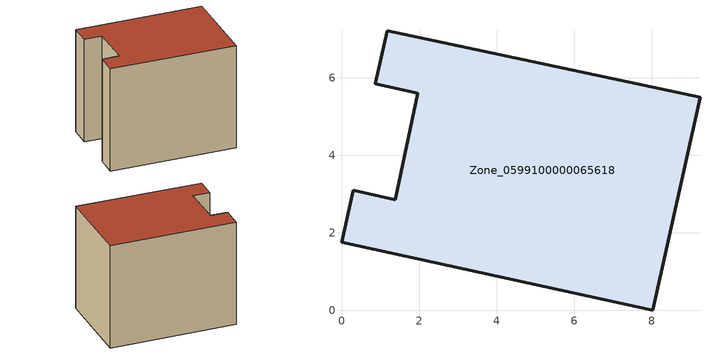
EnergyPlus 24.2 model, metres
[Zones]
Zone_0599100000065618
 floor ground (C_G): 9.24,5.5 8.02,0 0,1.75 0.3,3.09 1.39,2.85 1.96,5.59 0.87,5.84 1.18,7.21 z0
 wall outside (C_F): 8.02,0 9.24,5.5 1.18,7.21 0.87,5.84 1.96,5.59 1.39,2.85 0.3,3.09 0,1.75 8.02,0 z0:6.98
 roof outside (C_R): 0,1.75 8.02,0 9.24,5.5 1.18,7.21 0.87,5.84 1.96,5.59 1.39,2.85 0.3,3.09 z6.98
[BUILDING]
Pand.0599100000065618: North Axis=0; Terrain=City; Loads Convergence Tolerance Value=0.04; Temperature Convergence Tolerance Value=0.4; Solar Distribution=FullExterior; Maximum Number of Warmup Days=25; Minimum Number of Warmup Days=1
[Site:Location]
Rotterdam.The.Hague.AP_ZH_NLD Design_Conditions: Latitude=51.96; Longitude=4.45; Time Zone=1; Elevation=-4.5
[SITE:GROUNDTEMPERATURE:BUILDINGSURFACE]
18, 18, 18, 18, 18, 18, 18, 18, 18, 18, 18, 18
[MATERIAL] Thermal Absorptance=0.9; Solar Absorptance=0.7; Visible Absorptance=0.7
Name | Roughness | Thickness | Conductivity | Density | Specific Heat
G.TI.1946 | MediumSmooth | 0.15 | 1 | 540 | 1210
F.TI.1946 | Rough | 0.3 | 0.857143 | 1920 | 840
R.TI.1946 | MediumRough | 0.2 | 0.1 | 1500 | 1000
[CONSTRUCTION]
C_G: G.TI.1946
C_F: F.TI.1946
C_R: R.TI.1946
[ZONE]
Zone_0599100000065618: Type=1; Multiplier=1; Ceiling Height=Autocalculate; Volume=Autocalculate; Floor Area=autocalculate; Part of Total Floor Area=Yes
[ZONEINFILTRATION:DESIGNFLOWRATE]
Infil_Zone_0599100000065618: Zone or ZoneList or Space or SpaceList=Zone_0599100000065618; Schedule=AlwaysOn; Design Flow Rate Calculation Method=Flow/Area; Flow Rate per Floor Area=0.003; Constant Term Coefficient=1; Temperature Term Coefficient=0; Velocity Term Coefficient=0; Velocity Squared Term Coefficient=0
[HVACTEMPLATE:ZONE:IDEALLOADSAIRSYSTEM]
Zone_0599100000065618: Maximum Heating Supply Air Temperature=50; Minimum Cooling Supply Air Temperature=13; Maximum Heating Supply Air Humidity Ratio=0.0156; Minimum Cooling Supply Air Humidity Ratio=0.0077; Heating Limit=NoLimit; Cooling Limit=NoLimit; Dehumidification Control Type=ConstantSensibleHeatRatio; Cooling Sensible Heat Ratio=0.7; Dehumidification Setpoint=60; Humidification Control Type=None; Humidification Setpoint=30; Outdoor Air Method=None; Outdoor Air Flow Rate per Person=0.00944; Outdoor Air Flow Rate per Zone Floor Area=0; Outdoor Air Flow Rate per Zone=0; Demand Controlled Ventilation Type=None; Outdoor Air Economizer Type=NoEconomizer; Heat Recovery Type=None; Sensible Heat Recovery Effectiveness=0.7; Latent Heat Recovery Effectiveness=0.65
[ZONECONTROL:THERMOSTAT]
ThermostatControl_Zone_0599100000065618: Zone or ZoneList=Zone_0599100000065618; Control Type Schedule=DualSetpointControlType; Control 1=Thermostat_Zone_0599100000065618; Temperature Difference Between Cutout And Setpoint=0
[THERMOSTATSETPOINT:DUALSETPOINT]
Thermostat_Zone_0599100000065618: Heating Setpoint Temperature Schedule=HeatingSetpoint_Zone_0599100000065618; Cooling Setpoint Temperature Schedule=CoolingSetpoint_Zone_0599100000065618
[SCHEDULE:COMPACT]
HeatingSetpoint_Zone_0599100000065618: Through: 12/31, For: AllDays, Until: 24:00, 21
CoolingSetpoint_Zone_0599100000065618: Through: 12/31, For: AllDays, Until: 24:00, 24
DualSetpointControlType: Through: 12/31, For: AllDays, Until: 24:00, 4
AlwaysOn: Through: 12/31, For: AllDays, Until: 24:00, 1
